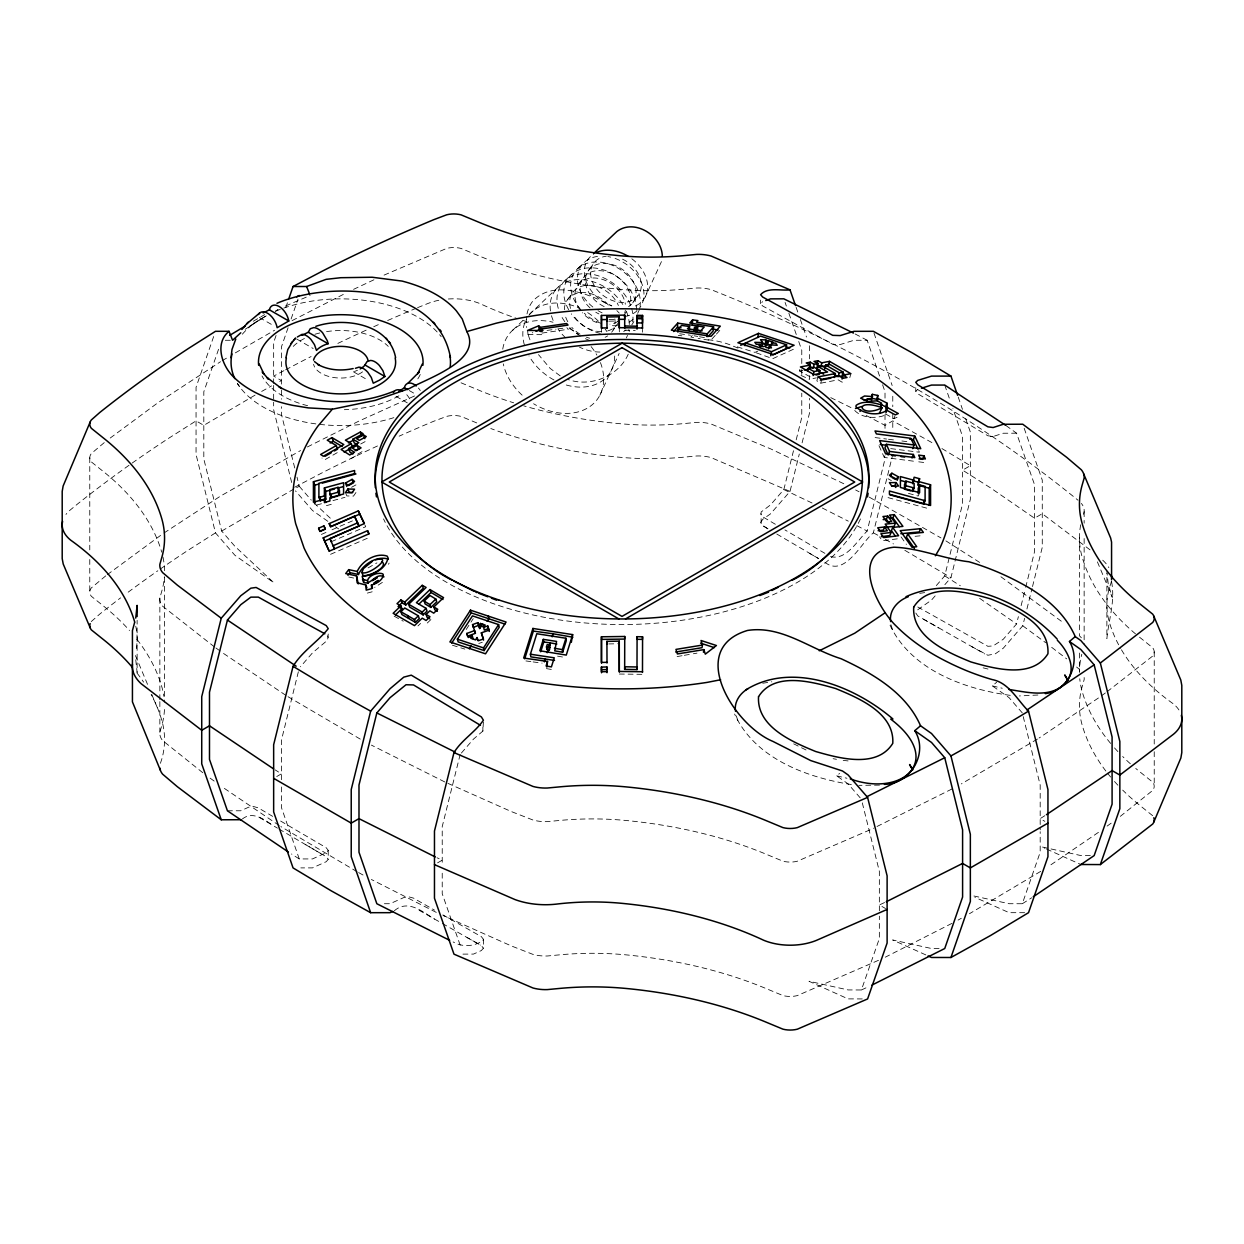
<?xml version="1.0" encoding="UTF-8"?>
<svg xmlns="http://www.w3.org/2000/svg" width="1244" height="1244" viewBox="0 0 1244 1244"><rect width="100%" height="100%" fill="white"/><g stroke="black" fill="none" stroke-linecap="round" stroke-linejoin="round"><path stroke-width="0.75" stroke-dasharray="5 3.75" d="M642.479 332.195L642.542 329.396M159.854 699.688L159.854 597.944L161.736 591.335A205.649 118.74 0 0 0 164.379 576.687M202.788 772.726L162.622 740.569A29.172 16.841 0 0 1 159.854 732.327L161.736 725.703A205.649 118.74 0 0 0 164.55 706.141M1083.586 514.27L1084.146 511.673A29.172 16.841 0 0 0 1081.378 503.431M810.124 376.808L799.519 370.961L800.436 366.949M298.358 671.791L281.408 740.258L281.408 783.176M830.494 556.597C846.402 560.764 857.489 540.16 867.161 531.064L885.013 458.958M824.896 562.288C844.567 578.025 861.47 542.182 873.35 532.867L892.306 456.346M936.328 585.566L944.74 575.863L962.592 503.742L962.592 436.551L952.888 408.561M944.865 584.664L950.945 577.667L970.351 499.264L970.351 432.072L964.893 416.336M460.171 754.424L442.226 826.576L442.226 863.896M767.843 528.793L761.126 524.346L761.126 511.984L770.502 504.908L783.829 489.576L793.874 449.193M796.191 439.847L801.774 417.424L801.774 393.166M760.613 522.667L762.619 519.417L770.502 513.865L790.018 491.411L799.301 454.044M802.1 442.833L809.533 412.946L809.533 398.313M917.777 606.979L987.891 646.305L993.132 645.931L1003.239 639.292L1016.566 623.944L1018.385 616.635M1021.122 605.657L1024.761 591.04M1025.694 587.292L1034.51 551.807L1034.51 484.616L1016.566 433.192L1005.665 425.324M971.346 646.413L987.891 655.261L995.356 653.8L1003.239 648.248L1022.755 625.779L1024.621 618.315M1026.938 608.969L1032.053 588.428M1032.52 586.546L1042.27 547.329L1042.27 480.137L1023.983 427.718M817.899 376.932L816.841 380.866L820.729 383.199L838.176 379.84L842.064 382.172L845.936 381.426M820.729 383.199L821.771 379.28M849.823 377.601L850.865 373.682M461.384 753.04L473.498 739.091L482.874 731.083L483.387 722.002M328.229 634.036L327.701 639.525L326.223 641.298L312.477 652.882L300.457 666.753M482.874 731.083L482.874 727.336M160.414 763.318L161.736 759.307A205.649 118.74 0 0 0 161.736 720.136A331.199 191.218 0 0 0 151.162 694.556M885.557 414.003L894.032 418.637L894.856 416.134M213.657 336.549L196.054 387.288L196.054 454.464L215.476 532.867L234.898 555.275L273.773 582.674L234.898 546.318L221.681 531.064L203.814 458.958L203.814 391.767L219.177 347.496M276.075 335.491L273.649 342.489L273.649 383.556M285.778 307.501L287.597 302.261M288.079 327.732L281.408 346.967L281.408 388.035M291.112 318.977L298.016 299.089M973.928 895.991L1009.102 903.719L1022.319 903.735L1040.186 852.233L1040.186 831.707M862.279 998.932L848.081 998.885L809.004 981.267L848.081 989.929L861.408 989.975L879.352 938.551L879.352 916.159M913.423 461.166L884.282 457.45L885.65 453.904M280.646 821.056L326.223 847.739L328.229 850.383L326.223 852.746L312.477 858.935L299.26 858.935L291.469 853.99M328.229 850.383L328.229 859.34L326.223 861.703L312.477 867.892L300.83 867.892M442.88 914.884L481.381 936.67L483.387 939.236L482.874 940.542C474.368 946.622 462.146 947.368 453.158 941.941M483.387 939.236L483.387 948.192L481.381 950.54L473.498 954.086L461.089 954.132M919.611 492.686L918.227 496.029L907.747 493.184M661.45 261.613L645.247 296.927M628.251 354.167C618.781 376.139 590.496 387.537 568.119 379.529M599.826 395.343L619.139 353.483M637.674 313.332L639.945 308.419M1016.566 433.192L1003.239 433.239L993.132 436.488L987.891 435.773L917.777 393.788L915.771 391.269L917.777 389.341M879.555 376.015L867.161 340.265L853.944 340.281L840.198 344.541L832.718 344.293L762.619 305.962L760.613 303.645L762.619 301.67M388.517 564.294L389.092 563.112M466.205 629.495L473.249 618.626M355.955 492.515L353.498 496.107L346.843 495.936L345.459 492.593M567.793 299.353L573.033 292.029M578.289 284.72L583.529 277.396A27.43 20.697 35.7 0 1 615.174 275.484A27.43 20.697 35.7 0 1 629.962 305.495M588.785 270.088L594.026 262.779M611.675 332.241L616.931 324.933M623.228 316.147L627.427 310.3M632.667 302.976L637.923 295.668M935.161 595.876L931.523 600.074L917.777 609.747L915.771 612.981L917.777 615.936L938.831 627.971M692.27 335.491L690.855 337.062L696.251 337.995M715.253 335.398L710.635 340.483L698.055 338.306M716.404 334.123L719.872 330.298M91.263 621.565L99.769 614.069A1498.32 865.046 0 0 1 120.59 597.866M417.968 625.934L420.565 623.446M430.906 619.559L427.019 623.291L424.437 621.736M512.792 330.127L522.542 320.874M529.509 314.265L558.323 286.975M564.823 280.817L571.323 274.66M577.838 268.486L584.338 262.328M382.375 582.379L374.693 587.401M860.195 797.824L848.081 783.875L836.714 775.852L839.607 773.41M1022.319 712.936L1009.102 697.682L992.354 685.879L996.693 682.21M104.247 442.631L91.263 453.609A17.774 10.263 0 0 0 91.325 461.897L102.599 470.932A331.199 191.218 0 0 1 161.736 552.165M110.234 438.028L157.817 402.807L220.499 361.724M105.74 575.863L91.263 587.977A17.774 10.263 0 0 0 91.325 596.265L102.599 605.315A331.199 191.218 0 0 1 129.531 630.521M107.248 574.697L162.435 534.049M1120.3 816.359L1152.737 790.391A17.774 10.263 0 0 0 1152.675 782.103L1141.401 773.068A331.199 191.218 0 0 1 1135.756 768.45M368.053 567.902L376.916 562.894M253.605 323.362L266.263 315.774L245.161 329.302M1098.436 697.977L1039.082 738.019M1101.329 695.894L1105.667 692.752M1107.113 691.711L1152.737 656.023A17.774 10.263 0 0 0 1152.675 647.735L1141.401 638.685A331.199 191.218 0 0 1 1137.14 635.233M1098.436 832.36L1048.879 866.182M1107.113 826.094L1111.467 822.953M163.975 533.007L220.499 496.092L300.582 450.546M249.609 326.161L266.263 315.852M215.476 532.867L188.59 549.941A1498.32 865.046 0 0 0 160.834 568.663M221.681 531.064L293.786 489.079M1037.449 739.06L961.317 783.907M1044.851 815.675L1040.186 818.645L1044.836 821.335M1040.715 871.36L969.434 913.734M1022.319 903.735L1031.68 897.795M253.278 321.232L264.661 314.639M222.147 360.729L228.74 356.795M235.334 352.876L274.566 330.266M276.743 776.536L281.408 773.846L275.173 769.896M437.577 862.854L442.226 860.164L437.017 857.754M337.233 452.661L324.731 459.798L321.978 458.041M357.666 454.138L362.424 451.432L358.428 448.882M351.088 458.554L355.831 455.848M255.067 395.125L203.814 425.355L196.054 420.876L168.002 438.697A1525.75 880.892 0 0 0 130.542 464.214M261.66 391.44L271.581 385.889M958.082 920.094L961.317 918.274M275.328 311.202L278.05 309.709L273.882 311.653M355.955 484.896L349.3 488.534M360.698 443.999L367.618 440.267M292.091 320.61L344.961 293.584M283.927 370.681L273.649 376.092L281.408 380.571L276.526 383.121M285.638 369.795L304.5 359.889A1525.75 880.892 0 0 1 311.109 356.546M307.361 446.969L358.707 421.187L414.718 395.887M294.704 487.213L322.631 472.549A1498.32 865.046 0 0 1 377.989 445.741M296.647 487.664L299.26 486.28L297.005 477.136M951.909 789.007L873.381 828.302M951.909 923.39L885.293 957.18M353.56 289.354L374.024 279.745M384.054 275.111L446.705 248.396A17.774 10.263 0 0 1 461.058 248.427L476.716 254.942A331.199 191.218 0 0 0 617.413 289.09A205.571 118.693 0 0 0 685.257 289.075L696.718 288.002A29.172 16.841 0 0 1 711.008 289.603C842.375 341.898 968.236 410.644 1078.019 500.243M869.976 829.872L797.295 861.237A17.774 10.263 0 0 1 782.942 861.19L767.284 854.69A331.199 191.218 0 0 0 626.587 820.542A205.649 118.74 0 0 0 558.743 820.542L547.282 821.631A29.172 16.841 0 0 1 532.992 820.029L511.268 811.539L446.503 782.725M884.562 902.553L879.352 904.948L885.557 908.54M878.482 960.321L797.295 995.604A17.774 10.263 0 0 1 782.942 995.573L767.284 989.058A331.199 191.218 0 0 0 626.587 954.91A205.649 118.74 0 0 0 558.743 954.925L547.282 955.998A29.172 16.841 0 0 1 532.992 954.397L511.268 945.906L443.097 915.537M861.408 989.975L868.421 986.725M737.288 346.858L755.03 352.394L757.767 351.15M793.33 349.3L772.757 358.676L755.03 352.394M242.331 819.003C252.579 810.761 264.008 819.267 272.654 825.316M394.348 910.748C408.032 898.93 422.649 911.821 434.545 919.114M285.56 305.977L310.16 295.481M883.909 415.62C874.656 418.855 861.563 417.844 854.706 410.458M894.032 418.637L897.048 417.284M321.387 534.438L326.69 532.121M331.993 529.804L352.425 520.878M331.262 541.746L365.705 526.71L365.021 525.186M330.577 554.311L370.323 536.973M527.58 330.453L528.031 334.605L532.805 332.615M417.595 307.657L427.485 303.66A45.344 26.186 0 0 1 439.179 300.193M478.769 643.475L482.299 642.262M316.629 505.048L322.118 503.556M332.972 500.601L344.977 497.336M331.262 504.333L325.772 505.826L324.389 502.483M367.353 593.093L372.827 591.615M799.519 370.961L802.753 370.339M812.97 378.534L816.359 377.881M677.109 656.568L682.536 655.635M684.34 655.308L691.555 654.064M693.374 653.753L696.982 653.131M919.736 593.372L925.147 592.502M762.759 683.236L771.793 681.79M1037.9 695.023L1019.38 695.94M547.018 330.406L556.052 329.178M557.856 328.929L563.283 328.198M897.282 538.854L882.307 540.736L879.57 536.864M915.086 536.319L922.022 535.651M879.508 785.119L858.858 785.353M608.969 319.506L616.418 319.366M608.767 321.17L617.584 321.014M608.767 643.926L617.584 643.77M619.341 674.03L642.479 674.341M227.434 810.808L240.761 810.761L248.644 807.201L253.481 806.501L258.332 807.885L272.654 816.359M384.396 903.719L390.056 903.719L403.802 897.546L408.654 896.8L413.506 898.121L434.545 910.157M225.32 340.265L232.581 340.281M1024.636 912.692L1009.102 912.676L974.892 897.282M939.08 948.519L931.523 948.519L892.648 939.966L926.391 955.159M528.031 334.605L543.41 334.667L541.995 333.097L568.306 329.271L566.891 327.701M1090.35 855.577L1080.818 855.545L1041.741 846.884L1044.913 848.315M624.659 330.204L635.233 330.391M990.519 436.38L993.132 436.488M1010.268 695.365C963.447 689.036 909.286 669.21 888.962 622.855M843.183 760.395L848.081 760.924M851.347 784.544C806.392 777.422 754.719 758.296 734.598 714.056M875.107 437.577L886.583 439.039M888.496 439.272L894.234 440.003M901.884 440.982L909.551 441.947M890.704 448.602L919.409 452.241L918.725 450.717M918.725 461.835L924.028 462.504M679.597 333.765L690.467 335.242M678.275 335.336L681.867 335.833M525.932 660.937L531.328 661.668M533.116 661.917L542.12 663.13M694.09 335.802L697.713 336.424M699.517 336.751L704.959 337.684M557.545 656.148L562.941 657.081M546.38 668.603L551.683 669.521M833.107 758.7L836.481 759.307M348.755 576.998L355.986 578.569M836.714 775.852L846.931 778.246M992.354 685.879L1002.229 688.243M983.133 667.841L988.28 669.116M888.045 497.616L929.19 508.812M452.443 645.232L464.852 649.104M522.713 320.361L526.274 321.481A54.581 39.077 43.5 0 0 526.678 327.467M461.058 382.81L476.716 389.31A331.199 191.218 0 0 0 513.663 402.807M738.034 348.087L729.046 344.448A56.649 32.702 0 0 0 705.752 339.55M476.716 422.913L461.058 416.398A17.774 10.263 0 0 0 446.705 416.367L433.689 421.265A1498.32 865.046 0 0 0 399.153 436.162M1046.499 849.03L1080.818 864.502M806.019 749.976L791.93 742.963M801.043 375.439L809.533 379.358L809.533 375.626M790.018 491.411L711.008 457.559A29.172 16.841 0 0 0 696.718 455.973L685.257 457.046A205.649 118.74 0 0 1 617.413 457.046A331.199 191.218 0 0 1 490.805 428.527M783.829 489.576L813.918 503.882M444.792 781.947L371.381 745.109M830.774 397.645L854.161 409.152M843.79 483.745L770.674 448.882L711.008 423.971A29.172 16.841 0 0 0 696.718 422.369L685.257 423.458A205.571 118.693 0 0 1 617.413 423.458A331.199 191.218 0 0 1 523.771 405.855M822.331 508.018L848.284 521.158M436.286 912.396L371.381 879.477M855.141 333.967L867.161 340.265M866.166 415.465L885.013 425.355L892.772 420.876L932.331 442.833M855.654 489.981L859.06 491.769M869.229 497.118L940.977 537.937M873.35 532.867L878.87 535.76M856.867 525.668L867.161 531.064M888.045 478.753L891.373 480.588M394.177 616.184L403.274 621.191M885.355 539.398L893.472 543.923M904.823 550.283L950.945 577.667M360.262 739.107L287.411 696.345M357.012 871.671L280.864 826.576M358.645 872.573L363.512 875.294M467.06 937.556L481.381 945.627L483.387 948.192M923.375 619.139L984.75 653.955M419.104 910.281L440.656 922.519M442.32 923.468L480.464 945.113M409.245 390.538L415.698 394.27M259.358 317.453L273.913 325.85M296.632 338.974L313.177 348.522M353.405 371.754L368.302 380.337M395.981 396.323L407.301 402.869M824.896 553.331L784.933 529.913M809.455 553.269L818.723 558.68M305.169 844.412L326.223 856.696L328.229 859.34M763.536 526.243L768.512 529.167M776.8 534.034L818.272 558.385M259.25 817.386L277.459 828.131M279.045 829.064L320.625 853.431M775.354 524.268L762.619 516.742L760.613 513.71M941.926 448.555L970.351 465.676L962.592 470.154L990.659 487.959L1034.51 518.204L1042.27 513.725L1091.641 551.061M945.922 540.891L980.91 563.221M944.74 575.863L960.337 585.768M285.778 695.303L223.142 653.193M279.231 825.534L223.142 787.561M560.189 375.875L550.143 368.395L538.481 354.618M1000.907 576.765L1063.667 622.949M979.65 598.348L1016.566 623.944M327.872 521.329L312.477 510.491L295.481 490.882M335.569 526.756L338.648 528.918M1022.755 625.779L1045.706 642.713M214.466 646.927L162.622 606.201A29.172 16.841 0 0 1 159.854 597.944M215.912 647.968L220.25 651.094M210.112 778.153L214.466 781.294M1051.693 647.331L1066.652 658.853M1076.604 667.048L1079.45 669.381M313.861 502.825L331.915 519.712M1152.675 815.706L1141.401 806.656A331.199 191.218 0 0 1 1122.694 790.111M1081.378 637.799L1079.45 635.793L1079.45 537.859M616.853 310.611L619.232 313.084M299.26 486.28L311.28 500.15M901.076 536.895L906.409 544.421M237.34 383.556L239.408 386.449M878.979 445.663L884.282 457.45M1097.41 561.868L1112.291 597.307L1108.248 584.198L1106.88 571.447M135.425 655.557L148.829 687.434M151.799 694.525L158.501 710.479M796.113 307.315L798.555 314.312M800.374 319.553L806.485 337.031M785.088 302.432L786.348 306.04M788.867 313.255L796.284 334.512M798.726 341.509L801.774 350.248L801.774 364.181M460.171 945.176L442.226 893.752L442.226 871.36M958.222 397.085L962.467 409.338M944.74 385.065L950.385 401.33M873.972 333.05L892.166 385.531M882.587 384.769L885.013 391.767L885.013 400.475M299.26 858.935L281.408 807.449L281.408 785.042M890.922 624.706L893.036 631.206M736.293 715.906L737.879 720.789M327.701 635.871L328.229 637.612M862.31 802.878L879.352 871.36L879.352 914.293M1023.221 716.591L1040.186 785.042L1040.186 829.841M294.735 467.993L281.408 414.159L281.408 406.695M291.671 482.485L273.649 409.68L273.649 402.216M628.842 329.629L629.293 331.495M135.751 659.802L137.12 672.553L137.12 620.289M619.294 329.069L619.341 331.868M601.427 327.996L601.521 332.195M1154.23 651.872L1154.23 744.021M1154.23 751.703L1154.23 786.255M1111.576 581.694C1115.37 601.412 1108.653 619.543 1106.88 638.638L1106.88 573.313M1084.146 511.673L1084.146 523.195M1084.146 538.543L1084.146 644.128M1079.45 653.038L1079.45 672.226A205.649 118.74 0 0 1 1081.813 654.282M915.771 387.677L915.771 391.269M892.772 396.245L892.772 406.695M892.772 413.708L892.772 430.206M885.013 414.61L885.013 429.087M809.533 345.77L809.533 358.832M801.774 369.499L801.774 376.668M760.613 300.068L760.613 303.645M281.408 389.901L281.408 399.231M273.649 385.422L273.649 400.35M164.55 577.527L164.55 702.3M159.854 701.616L159.854 732.327M89.77 457.745L89.77 549.895M89.77 559.489L89.77 592.128M129.018 465.287A1525.75 880.892 0 0 0 77.548 503.991L70.613 509.698A45.344 26.186 0 0 0 65.979 514.425M337.855 343.406A1525.75 880.892 0 0 1 366.84 329.847M373.744 326.721A1525.75 880.892 0 0 1 378.953 324.373M387.646 320.517A1525.75 880.892 0 0 1 415.823 308.403M135.751 626.214A178.094 102.817 0 0 1 135.736 651.685M448.353 298.995A45.344 26.186 0 0 1 480.448 303.8A303.847 175.435 0 0 0 517.473 318.666M1111.39 581.197A56.649 32.702 0 0 1 1110.705 583.918A178.094 102.817 0 0 0 1109.306 622A303.847 175.435 0 0 0 1120.626 648.373M1102.728 560.189A56.649 32.702 0 0 1 1108.839 567.622M1121.466 649.803A303.847 175.435 0 0 0 1173.139 703.715A45.344 26.186 0 0 1 1180.229 712.268M526.274 321.481A54.612 39.108 43.5 0 1 526.678 315.774M527.005 313.939A54.612 39.108 43.5 0 1 532.759 301.141C553.689 279.123 589.174 294.128 611.799 305.915A34.288 25.86 35.7 0 1 585.986 281.051A34.288 25.86 35.7 0 1 593.575 254.071M529.96 339.799A54.581 39.077 43.5 0 1 527.923 333.594M860.459 518.919A246.856 142.531 0 0 1 622 624.55A246.856 142.531 0 0 1 383.541 518.919M600.432 362.564A54.86 41.379 35.7 0 1 588.241 407.612A54.86 41.379 35.7 0 1 533.598 403.756M522.138 395.157A54.86 41.379 35.7 0 1 503.291 363.854M502.747 349.144A54.86 41.379 35.7 0 1 552.989 322.212M569.285 328.478A54.86 41.379 35.7 0 1 578.336 334.278M591.102 346.578A54.86 41.379 35.7 0 1 596.887 355.1M622.529 259.156A27.43 20.697 35.7 0 1 637.348 296.367A27.43 20.697 35.7 0 1 596.56 288.966A27.43 20.697 35.7 0 1 606.279 256.202M614.676 356.048A49.713 37.507 35.7 0 1 562.739 383.867M553.969 379.964A49.713 37.507 35.7 0 1 528.964 355.846M524.377 344.961A49.713 37.507 35.7 0 1 526.305 319.381M528.964 315.245A49.713 37.507 35.7 0 1 579.175 308.014M587.697 312.617A49.713 37.507 35.7 0 1 599.017 321.776M605.175 329.054A49.713 37.507 35.7 0 1 606.932 331.635M604.164 306.599A27.43 20.697 35.7 0 1 587.759 271.581A27.43 20.697 35.7 0 1 625.265 271.658A27.43 20.697 35.7 0 1 628.64 306.662M598.924 313.908A27.43 20.697 35.7 0 1 595.783 312.228M590.045 307.937A27.43 20.697 35.7 0 1 583.529 277.396M618.144 321.294A27.43 20.697 35.7 0 1 609.933 324.171M596.918 322.585A27.43 20.697 35.7 0 1 582.316 312.71M580.124 309.989A27.43 20.697 35.7 0 1 590.527 278.158A27.43 20.697 35.7 0 1 625.359 304.251M625.359 310.098A27.43 20.697 35.7 0 1 624.706 312.819M618.392 322.647A27.43 20.697 35.7 0 1 607.647 330.904M601.536 331.682A27.43 20.697 35.7 0 1 573.033 314.437M570.498 308.419A27.43 20.697 35.7 0 1 586.841 285.327A27.43 20.697 35.7 0 1 618.392 305.511M631.812 258.768A34.288 25.86 35.7 0 1 635.264 306.04M607.647 335.911A27.43 20.697 35.7 0 1 605.159 337.248M589.734 338.197A27.43 20.697 35.7 0 1 586.422 337.217M580.031 334.169A27.43 20.697 35.7 0 1 571.82 327.343M567.793 321.745A27.43 20.697 35.7 0 1 565.258 315.743M564.387 309.74A27.43 20.697 35.7 0 1 581.586 292.635A27.43 20.697 35.7 0 1 609.84 306.973M614.863 318.884A27.43 20.697 35.7 0 1 613.152 329.971M633.118 319.21A37.709 28.456 35.7 0 1 626.696 323.347M617.397 325.633A37.709 28.456 35.7 0 1 610.026 325.462M600.93 323.3A37.709 28.456 35.7 0 1 584.26 313.208M580.839 309.74A37.709 28.456 35.7 0 1 594.274 262.017A37.709 28.456 35.7 0 1 640.022 306.133M637.115 310.736A35.998 27.15 35.7 0 1 623.462 316.738M602.112 312.866A35.998 27.15 35.7 0 1 597.991 310.642M592.859 307.05A35.998 27.15 35.7 0 1 577.589 276.044A35.998 27.15 35.7 0 1 597.991 256.326M607.834 256.559A35.998 27.15 35.7 0 1 610.726 257.135M615.065 258.425A35.998 27.15 35.7 0 1 639.525 308.123M599.981 352.052A42.856 32.328 35.7 0 1 579.486 347.154M565.631 337.793A42.856 32.328 35.7 0 1 558.323 329.582M553.145 320.439A42.856 32.328 35.7 0 1 551.481 315.712M550.47 310.969A42.856 32.328 35.7 0 1 576.998 279.62A42.856 32.328 35.7 0 1 624.021 306.506M626.307 311.155A42.856 32.328 35.7 0 1 629.324 325.259M627.489 335.351A42.856 32.328 35.7 0 1 626.307 337.933M590.014 340.607A41.145 31.038 35.7 0 1 585.146 338.57M580.435 336.035A41.145 31.038 35.7 0 1 569.301 327.11M564.823 321.714A41.145 31.038 35.7 0 1 560.531 314.437M558.261 308.388A41.145 31.038 35.7 0 1 592.502 274.364A41.145 31.038 35.7 0 1 632.667 321.885M625.981 330.095A39.435 29.747 35.7 0 1 623.648 331.433M600.23 333.361A39.435 29.747 35.7 0 1 571.323 313.846M568.679 309.725A39.435 29.747 35.7 0 1 592.346 267.849A39.435 29.747 35.7 0 1 636.524 312.648M633.88 321.527A39.435 29.747 35.7 0 1 631.781 324.808M293.257 346.376A54.86 31.675 0 0 1 304.593 338.399M314.903 334.278A54.86 31.675 0 0 1 319.77 332.957M326.566 331.619A54.86 31.675 0 0 1 388.268 346.376M362.533 371.847A27.43 15.83 0 0 1 333.672 377.507A27.43 15.83 0 0 1 313.566 364.274M393.835 417.657A109.721 63.351 0 0 1 317.609 424.126M315.852 423.893A109.721 63.351 0 0 1 237.34 383.354M242.362 334.201A109.721 63.351 0 0 1 253.714 323.642M275.608 311.249A109.721 63.351 0 0 1 441.2 336.704M420.254 374.506A82.291 47.505 0 0 1 416.787 380.384M398.951 395.81A82.291 47.505 0 0 1 344.355 409.68M307.626 405.699A82.291 47.505 0 0 1 262.017 375.999M357.463 370.292A27.43 15.83 0 0 1 354.478 371.443M406.772 394.737A14.057 8.117 60 0 1 410.24 399.946M418.404 388.019A14.057 8.117 60 0 1 420.301 390.492M162.98 557.063A205.649 118.74 0 0 1 164.55 571.774M1080.709 524.781A205.649 118.74 0 0 0 1082.264 557.452A331.199 191.218 0 0 0 1135.756 634.082M1130.345 763.754A331.199 191.218 0 0 1 1122.694 756.523M1117.889 751.594A331.199 191.218 0 0 1 1114.468 747.862M1110.643 743.43A331.199 191.218 0 0 1 1082.264 691.835A205.649 118.74 0 0 1 1079.761 678.773M136.98 639.416A331.199 191.218 0 0 1 161.736 686.548A205.649 118.74 0 0 1 163.85 696.329M1117.889 785.197A331.199 191.218 0 0 1 1114.468 781.45M1110.643 777.034A331.199 191.218 0 0 1 1107.02 772.555M1105.854 771.047A331.199 191.218 0 0 1 1082.264 725.423A205.649 118.74 0 0 1 1082.264 686.268L1084.146 679.644A29.172 16.841 0 0 0 1084.13 677.529M136.98 673.02A331.199 191.218 0 0 1 143.604 682.132M128.194 592.16A1498.32 865.046 0 0 1 157.817 570.778"/><path stroke-width="1.5" d="M606.917 327.887L601.427 327.996L601.427 315.432L624.737 315.121L624.659 319.319L618.284 319.335M642.479 328.509L642.573 318.775L637.083 318.682L636.99 322.88L642.479 322.973L642.573 315.432L637.083 315.338L637.021 318.137M637.021 329.022L637.083 326.223L624.737 325.99M606.917 662.321L601.427 662.43L601.427 636.788L624.737 636.477L624.659 639.074L601.521 639.385L601.521 663.192M624.659 669.365L624.737 666.768L637.083 666.986L636.99 669.583L624.659 669.365L624.737 636.477M637.083 636.695L636.99 639.292L642.479 639.385L642.573 636.788L637.083 636.695L636.99 669.583M673.626 331.542L677.467 327.312L677.731 323.129L704.228 326.985L700.683 330.904L694.059 329.753M677.887 332.117L678.058 329.333L681.619 325.415L689.565 326.503L689.285 330.686M692.317 324.062L692.597 319.879L697.9 320.594L696.469 322.165L720.323 326.146L711.086 336.331L671.34 330.173L677.731 323.129M693.965 330.795L694.867 327.219L697.511 327.638L697.06 331.79M697.604 325.835L697.246 330.002L695.831 331.573M696.5 331.184L697.511 327.638M706.919 336.611L707.214 333.843L713.605 326.799L689.751 323.005L692.597 319.879M713.605 326.799L713.154 330.951L708.038 336.595M231.042 357.728L231.99 349.471L235.785 339.052M285.902 357.728L287.784 349.533L292.589 341.587M859.977 411.437L860.848 410.085M744.985 345.723L745.389 342.971L771.529 351.679L786.612 344.806L785.835 348.88L772.431 354.991M757.86 337.482L758.467 333.361L794.107 345.241L773.535 354.618L737.91 342.738L758.467 333.361M759.913 347.138L760.317 344.386L756.243 344.261L754.828 342.318L762.65 342.567L762.028 346.687M771.171 345.661L771.684 342.955L773.177 342.271L768.434 340.685L767.812 344.806L766.32 345.49L765.231 343.997L765.853 339.892L760.551 339.721L762.65 342.567M766.32 345.49L766.942 341.369L765.853 339.892M702.456 645.061L675.958 649.399L677.374 653.955L703.871 649.617L705.301 654.157L716.42 645.527L701.041 640.504L702.456 645.061L702.005 647.689L675.694 652.011M703.435 652.245L703.871 649.617M135.736 618.097L137.12 605.361L137.12 616.558M768.59 348.88L769.367 344.806L777.173 345.257L775.758 343.188L771.684 342.955M770.751 355.753L771.529 351.679M807.589 371.023L808.196 368.348L814.011 367.229L819.827 370.448L818.91 374.444L816.002 375.004M816.981 367.602L817.899 363.59L814.136 364.321L810.264 362.175L809.346 366.187L813.218 368.317M810.264 362.175L806.252 362.953L810.139 365.083L809.222 369.095L804.37 370.028M813.529 366.98L814.136 364.321M813.094 375.564L814.011 371.567L819.827 370.448M842.064 379.093L843.105 375.175L850.865 373.682L829.53 361.351L821.771 362.844L817.899 360.713L816.981 364.71L819.563 366.14M816.981 370.494L817.899 366.482L821.771 365.736L835.346 373.573L834.304 377.507M820.853 366.856L821.771 362.844M824.741 369.002L825.658 364.99L829.53 364.243L843.105 372.08L842.064 376.015L839.482 376.512M828.613 365.363L829.53 361.351M240.761 819.718L221.245 819.78L201.73 763.863L201.73 696.671L221.245 618.221L240.761 595.752L250.868 588.179L256.108 587.463L326.223 625.592L328.229 628.655C317.935 641.655 302.028 651.467 293.055 666.333L273.649 744.736L273.649 811.928L293.055 867.908L331.075 890.751L370.65 912.692L390.056 912.676L392.762 911.463M928.102 955.936L931.523 957.476L950.945 957.491L970.351 901.511L970.351 834.32L950.945 755.917L931.523 733.509L920.544 725.781C906.114 692.644 872.433 673.284 841.053 658.714C809.968 649.073 781.745 625.141 747.488 630.459C685.646 648.933 734.629 725.672 772.804 741.346L810.761 760.597L842.483 770.969L848.081 774.919L867.597 797.388L887.112 875.838L887.112 943.03L867.597 998.948L797.295 1029.208A17.774 10.263 0 0 1 782.942 1029.161L767.284 1022.661A331.199 191.218 0 0 0 626.587 988.514A205.649 118.74 0 0 0 558.743 988.514L547.282 989.602A29.172 16.841 0 0 1 532.992 988L453.982 954.164L434.467 898.23L434.467 831.054L453.982 752.589C461.54 740.071 475.597 731.799 483.387 720.214L481.381 716.933L411.282 675.165L403.802 677.125L390.056 688.725L370.65 711.133L351.228 789.536L351.228 856.712L370.65 912.692M480.464 725.314L413.506 684.931L406.026 684.744L390.056 697.682L376.839 712.936L358.987 785.042L358.987 852.233L376.839 903.735L449.659 940.324M324.824 633.787L258.332 597.12L250.868 597.136L240.761 604.708L227.434 620.056L209.49 692.193L209.49 759.384L227.434 810.808L288.344 852M843.105 372.08L839.234 372.827L838.176 376.761L834.149 374.32M358.241 583.903L356.562 575.91L345.708 573.562L348.724 569.628L349.968 572.675L358.443 574.51L357.199 571.462C361.88 560.982 375.921 552.336 387.148 556.099L388.05 557.81C385.951 569.037 372.811 575.552 362.206 576.283L363.621 582.285C370.805 586.079 375.704 571.991 383.992 576.874M358.443 574.51C363.124 564.03 377.165 555.384 388.392 559.147M382.001 561.728C388.999 566.735 368.737 576.967 363.108 575.521L361.864 572.473L363.466 568.57L372.345 561.308M871.562 396.914L872.324 394.348L877.798 395.452L877.471 401.206M871.484 400.428L872.324 394.348M877.798 395.452L876.647 399.293L871.173 398.189M886.848 403.009L887.439 407.597L886.194 411.36L885.697 406.85L886.848 403.009L878.233 398.64M571.323 642.339L572.66 634.611L532.914 628.453L523.677 658.045L547.531 661.45L546.847 667.095M524.704 658.838L533.365 631.097L532.914 628.453M554.513 660.424L530.846 656.863L530.395 654.22L536.786 633.74L565.942 638.25L566.207 640.847L562.661 652.229L554.715 650.861L556.566 641.422L543.317 639.369L539.772 650.752L566.269 655.09L572.66 634.611M540.72 651.763L543.768 642.013L543.317 639.369M546.489 646.927L547.204 644.641L549.848 645.045L549.413 649.943L546.94 649.555L546.489 646.927L549.133 647.331L549.413 649.943M546.94 649.555L547.64 647.284M544.39 661.87L545.338 658.822M547.22 652.758L548.169 649.726M549.35 645.931L550.299 642.899L556.846 644.034M552.196 636.819L553.145 633.787L572.924 637.223M549.133 647.331L549.848 645.045M547.531 661.45L546.1 665.991L551.403 666.908L554.249 657.812L530.395 654.22M562.661 652.229L562.381 649.617L565.942 638.25M134.663 622.311L132.424 630.584L132.439 701.896L160.336 770.145M880.97 407.566L881.545 403.103L877.02 400.817L868.094 401.439L860.661 398.189L864.533 395.996L872.635 396.587M882.136 407.705C859.449 419.29 851.953 396.96 882.136 407.705L879.29 413.366M885.977 412.744L886.801 410.256L895.276 414.874L898.292 413.521L887.439 407.597M422.354 363.932L417.751 373.713L419.29 371.894L408.203 382.981M288.81 298.762L293.055 286.509L322.631 270.99A1498.32 865.046 0 0 1 433.689 219.706L446.705 214.792A17.774 10.263 0 0 1 461.058 214.839L476.716 221.339A331.199 191.218 0 0 0 617.413 255.487A205.649 118.74 0 0 0 685.257 255.487L696.718 254.398A29.172 16.841 0 0 1 711.008 256L790.018 289.836L795.507 305.573M1080.818 864.502L1100.334 864.58L1119.849 808.647L1119.849 741.471L1100.334 663.005L1080.818 640.551L1075.236 636.601C1064.926 612.888 1044.151 595.689 1021.822 583.731C1005.012 574.588 987.301 567.108 968.92 561.775C943.418 558.758 919.611 548.106 893.923 547.204C848.937 552.227 876.693 607.756 896.722 626.572C916.253 646.056 940.588 659.818 965.857 670.392C974.487 673.921 983.273 677.016 992.23 679.582C1008.977 682.707 1017.374 700.108 1028.524 711.133L1047.946 789.536L1047.946 856.712L1028.524 912.692L990.504 935.535L950.945 957.491M917.963 449.146L913.423 439.661L914.744 436.006L874.999 430.953L876.414 433.923L910.857 438.292L914.06 444.963L912.738 448.618M301.981 335.336L308.279 332.257L310.222 328.758L313.752 327.592A14.524 8.381 60 0 1 322.538 332.677L327.359 340.84L328.121 343.717L327.048 344.013A27.43 15.83 0 0 0 317.018 349.813L316.489 350.435L314.468 344.65L310.907 339.394A14.524 8.381 60 0 0 302.105 334.309L297.378 336.968M886.334 444.31L884.966 447.871L888.169 454.977L889.522 451.416L886.334 444.31L920.778 448.695L914.744 436.006M912.007 458.01L913.376 454.449L889.522 451.416M923.965 455.802L925.396 458.958L920.094 458.274L918.678 455.117L923.965 455.802L922.613 459.347L919.067 458.896M360.169 368.924A27.43 15.83 0 0 0 364.523 365.643L367.058 361.584L370.634 360.433A14.524 8.381 60 0 1 379.42 365.518L382.95 370.743L384.894 376.497L379.56 380.12L373.262 383.214L371.303 377.461L367.789 372.236A14.524 8.381 60 0 0 358.987 367.151L355.426 368.302M885.635 527.192L894.063 526.367L895.431 523.133L889.522 515.109L894.28 514.643L902.926 526.399L892.694 527.394L891.45 530.628L895.338 536.102M907.685 533.925L916.75 546.707L911.992 547.298L900.189 530.659L920.638 528.684L923.375 532.416L907.685 533.925L906.441 537.159L914.433 548.433M890.502 476.685L891.886 473.233L898.541 476.903L897.157 480.355M895.836 487.493L894.7 486L896.084 482.563L889.429 482.641L891.886 486.233L898.541 486.062L896.084 482.563M912.738 488.363L912.738 491.427L914.122 487.975L914.122 483.372L905.896 481.133L904.512 484.585L904.512 489.187L911.09 490.976M904.512 489.187L905.896 485.735L905.896 481.133M918.227 485.253L919.611 478.722L914.122 477.229L912.738 483.761L912.738 480.682L918.227 482.174L918.227 485.253L929.19 488.239L929.19 505.328M918.227 482.174L919.611 478.722M889.833 494.832L923.701 504.053L925.101 500.71L925.101 486.357L919.611 484.865L918.227 488.317L918.227 493.635M929.19 488.239L930.574 484.787L919.611 481.801M884.624 526.943L887.361 530.799L880.457 531.67L877.704 527.814L884.624 526.943L883.302 530.084L878.124 530.737M895.431 523.133L885.199 524.113L891.108 532.448L889.787 535.589L881.281 536.646M90.143 422.043L63.133 486.015L62.2 491.411L62.2 558.603L63.211 563.998L90.174 627.831M889.32 523.382L886.334 519.308L887.687 516.073L882.945 516.524L886.925 521.951L891.684 521.5L887.687 516.073M899.396 526.71L892.912 517.893L894.28 514.643M920.638 528.684L919.269 531.934L900.796 533.707M1153.857 821.957L1180.867 757.985L1181.8 752.589L1181.8 685.397L1180.789 680.001L1153.826 616.169M368.146 583.436C364.772 576.765 377.663 571.509 382.825 573.919L383.339 574.915C382.499 580.435 376.481 583.716 371.505 585.007L371.676 588.661L366.202 590.154L365.767 584.96L357.152 582.767L356.562 575.91M886.801 410.256C878.373 416.569 863.103 413.957 855.95 406.71L856.152 405.311C863.476 400.164 873.801 402.543 881.794 405.077M935.379 555.773L939.935 548.013A329.147 190.037 0 0 0 839.031 355.94A329.147 190.037 0 0 0 496.045 323.253L466.827 331.573L462.239 318.962L456.439 310.953A124.493 67.316 -2.7 0 0 402.107 281.082L372.127 277.241L340.763 277.707L326.161 279.34L306.599 286.524L293.055 286.509M470.465 610.166L449.893 641.935L485.533 653.815L506.09 622.047L470.465 610.166L471.243 612.903L451.696 643.086M457.388 639.183L472.471 615.889L498.611 624.597L499.217 627.287L484.134 650.581L458.165 641.92L457.388 639.183L483.512 647.906L484.134 650.581M473.078 638.732L472.316 635.995L470.823 638.296L475.566 639.882L477.058 637.581L478.147 640.8L483.449 638.981L481.35 632.823L489.172 630.148L487.757 625.965L483.683 627.349L484.305 630.039L488.363 628.64L487.757 625.965M480.417 623.477L481.195 626.198L479.702 628.5L478.924 625.763L480.417 623.477L485.176 625.048L483.683 627.349M469.315 648.808L471.149 645.978M487.15 621.269L488.97 618.439L488.286 615.749M483.512 647.906L498.611 624.597M347.916 489.001L345.459 492.593L352.114 492.764L354.571 489.172L347.916 489.001L349.3 492.344L352.627 492.437M347.962 575.303L349.968 572.675M246.639 323.922L259.654 313.006M294.159 339.752L295.606 338.057L291.034 343.406M241.896 329.473L248.085 322.227M466.827 331.573C482.952 360.62 426.505 378.627 409.603 388.423L375.33 400.35L332.303 409.229L317.904 426.101A329.147 190.037 0 0 0 295.668 523.631L304.065 548.013A329.147 190.037 0 0 0 389.248 633.196L421.623 649.586A329.147 190.037 0 0 0 707.198 682.381L720.634 679.753M689.565 326.503L687.434 328.851L702.145 330.857M240.792 332.786L232.581 340.281L229.02 331.308C213.968 343.577 222.225 366.856 234.51 377.849A124.493 67.782 -3 0 0 292.853 405.388L308.217 407.892L332.303 409.229M374.32 582.69C370.696 586.733 384.132 576.703 375.175 582.052M404.767 602.112L422.229 585.318L423.271 588.179L405.824 604.973L404.767 602.112L400.895 599.966L397.007 603.698L400.895 605.844L401.936 608.72L395.468 614.94M398.064 606.574L401.936 602.842L400.895 599.966M400.895 605.844L393.135 613.308L414.47 625.623L422.229 618.159L426.101 620.492L429.989 616.76L426.101 614.427L429.864 610.82L433.736 613.152L437.748 609.296L433.861 606.963L443.564 597.633L429.989 589.594L416.413 602.656L426.101 608.363L427.019 611.146L423.147 614.894L409.696 607.119L408.654 604.257L426.101 587.463L422.229 585.318M400.895 611.721L404.767 607.989L418.342 615.827L419.259 618.626L415.387 622.358L401.936 614.583L400.895 611.721L414.47 619.559L415.387 622.358M418.808 604.226L431.03 592.471L429.989 589.594M424.173 601.116L429.989 595.518L435.804 599.033L436.722 601.816L430.906 607.414L425.09 603.915L424.173 601.116L429.989 604.631L430.906 607.414M414.47 619.559L418.342 615.827M423.147 614.894L422.229 612.095L426.101 608.363M429.989 604.631L435.804 599.033M593.59 253.574L616.868 231.524C634.253 218.244 661.761 235.443 662.306 256.015M885.215 612.701L854.752 633.196L819.252 650.783M891.886 473.233L889.429 475.301L896.084 478.971L898.541 476.903M884.36 784.358C910.499 784.078 928.895 753.195 914.775 730.663L920.544 725.781M1045.302 693.639C1069.14 690.778 1081.487 661.373 1069.467 641.484L1075.236 636.601M1069.467 641.484L1080.818 649.508L1094.16 664.84L1027 709.951M1100.334 663.005L1152.737 622.435A17.774 10.263 0 0 0 1152.675 614.132L1141.401 605.097A331.199 191.218 0 0 1 1082.264 523.864A205.649 118.74 0 0 1 1082.264 484.693L1084.146 478.085A29.172 16.841 0 0 0 1081.378 469.828L1066.652 457.294L1022.755 424.22L1003.239 424.282L993.132 427.532L987.891 426.816L917.777 384.831L915.771 382.312L917.777 380.384L931.523 376.108L950.945 376.092L957.616 395.343M1100.334 864.58L1152.737 823.994A17.774 10.263 0 0 0 1153.826 817.728M745.576 690.031C792.21 660.828 854.768 686.284 892.974 719.032M748.064 688.663C740.164 693.095 733.991 701.849 735.484 711.195M855.483 408.514L861.734 406.477M398.951 391.331L404.393 387.739A14.057 8.117 60 0 1 416.305 385.951M792.241 580.186C846.48 553.347 887.501 483.294 844.381 428.853C791.884 363.45 702.067 344.666 622.187 343.142C542.306 344.666 452.489 363.45 399.993 428.853C356.873 483.294 397.893 553.347 452.132 580.186M1028.524 711.133L990.504 733.976L950.945 755.917M1046.422 814.68L1112.089 770.58L1119.849 775.059L1173.387 734.302A45.344 26.186 0 0 0 1181.333 715.378M1047.946 823.124L970.351 867.908L962.592 863.429L886.303 901.744M1033.235 896.8L1094.16 855.592L1112.089 804.168L1112.089 736.992L1094.16 664.84M229.627 335.382L245.27 326.021M625.514 618.937L862.683 482.003L622.187 343.142L381.675 482.003L618.859 618.937M336.315 445.539L320.625 454.48L323.362 456.237L343.81 444.59L332.008 437.624L327.25 440.189L336.315 445.539L337.559 449.162L334.449 450.934M325.104 456.268L331.324 452.707M351.306 443.642L341.074 449.457L349.719 454.993L354.478 452.287L348.569 448.509L358.801 442.677L352.892 439.194L363.108 433.674L360.371 432.057L345.397 440.158L351.306 443.642L352.55 447.249M344.122 452.054L350.87 448.213M357.075 445.321L352.316 448.042L356.313 450.592L361.055 447.887L357.075 445.321L358.428 448.882L355.271 450.686M345.459 483.045L352.114 479.36L354.571 481.444L347.916 485.191L345.459 483.045L346.843 486.482M348.507 485.564L353.498 482.812L352.114 479.36M330.158 442.988L333.314 441.278L342.131 446.472M348.382 442.911L353.374 440.205M363.543 434.98L356.639 438.728L359.376 440.345L366.296 436.597L363.543 434.98L364.865 438.65M905.959 596.7C957.351 573.468 1020.842 599.67 1057.136 639.058M296.647 296.849L299.26 295.481M914.775 730.663L931.523 742.466L944.74 757.72L866.664 796.798M263.184 312.944L269.388 309.803A14.057 8.117 60 0 1 279.076 306.444A14.057 8.117 60 0 1 288.779 320.999L277.148 327.716A14.057 8.117 60 0 0 268.564 313.877A14.057 8.117 60 0 0 258.472 314.514M771.855 590.511L778.355 587.215M908.291 596.747C898.106 600.339 888.869 610.182 890.642 621.611M867.597 797.388L797.295 827.633A17.774 10.263 0 0 1 782.942 827.602L767.284 821.087A331.199 191.218 0 0 0 626.587 786.939A205.649 118.74 0 0 0 558.743 786.954L547.282 788.027A29.172 16.841 0 0 1 532.992 786.441L453.982 752.589M887.112 909.442L816.515 940.34A45.344 26.186 0 0 1 763.552 940.2A303.847 175.435 0 0 0 622 903.346A178.094 102.817 0 0 0 556.037 904.155A56.649 32.702 0 0 1 514.954 899.552L434.467 864.642M871.92 985.108L944.74 948.519L962.592 897.033L962.592 829.841L944.74 757.72M740.709 345.288L760.488 336.098L786.612 344.806M760.317 344.386L758.824 345.07L763.583 346.656L765.076 345.972L766.164 347.558L771.451 347.869L769.367 344.806M766.942 341.369L768.434 340.685M318.604 528.233L323.906 525.917L325.322 528.871L320.035 531.188L318.604 528.233L319.972 531.468L325.275 529.151L323.906 525.917M364.259 523.6L359.718 514.13L330.577 526.85L329.209 523.6L358.35 510.88L364.383 523.568L329.94 538.605L331.262 541.746M329.069 550.952L324.591 541.093L359.034 526.057L354.478 516.151L330.624 526.57L329.209 523.6M325.275 542.524L323.222 537.859L357.666 522.822M323.222 537.859L329.256 551.17L369.002 533.832L367.586 530.675L333.143 545.696L334.449 548.837L329.94 538.605M538.699 325.804L527.58 330.453L542.959 330.5L541.544 328.945L568.042 325.088L566.626 323.518L540.129 327.374L538.699 325.804L539.15 329.955L540.565 331.526L540.129 327.374M535.977 331.293L539.15 329.955M276.977 303.287C330.966 280.04 437.904 285.591 450.483 357.728M393.866 391.238C357.495 406.135 314.017 405.482 279.091 386.9L280.662 387.817L267.165 377.647L268.611 379.342L262.235 371.894L263.79 373.713L259.187 363.932M759.804 595.549L768.59 592.16M477.836 622.669L478.613 625.39L473.311 627.334L472.549 624.612L477.836 622.669L478.924 625.763M466.827 633.445L474.633 630.568L475.41 633.305L467.588 636.182L466.827 633.445L468.242 637.488L472.316 635.995M765.775 300.55L770.502 298.871L783.829 298.824L853.431 333.065M921.462 388.206L931.523 385.065L944.74 385.065L1005.665 425.324M375.657 559.847C394.923 554.684 368.659 576.345 361.864 572.473M315.805 326.332C343.873 317.002 389.356 323.347 395.623 357.728M313.426 481.708L354.571 470.512L354.571 473.591L318.899 483.294L318.899 497.444L320.299 500.788L325.772 499.295L325.772 491.38L324.389 487.928L343.593 482.703L343.593 493.992L329.878 497.724L329.878 500.99L324.389 502.483L324.389 499.217L313.426 502.203L313.426 481.708L314.81 485.16L314.81 503.758M314.81 485.16L318.542 484.149M322.289 483.123L355.955 473.964M338.104 487.321L338.104 492.22L339.488 495.563L339.488 490.665L338.104 487.321L329.878 489.561L329.878 494.459L331.262 497.802L337.855 496.014M325.772 491.38L334.512 489.016M337.995 488.068L343.235 486.637M318.899 497.444L324.389 495.952L324.389 487.928M329.878 494.459L338.104 492.22M353.156 368.551C341.431 371.163 328.556 370.308 317.889 364.492L319.459 365.409L314.468 361.584M817.899 360.713L814.011 361.46L817.899 363.59M810.139 365.083L800.436 366.949L814.011 374.599L827.587 371.987L817.899 366.482M822.408 366.56L827.058 365.658M835.346 373.573L817.899 376.932L821.771 379.28L839.234 375.921L843.105 378.254L846.993 377.507L843.105 375.175M820.34 380.197L830.821 378.176M371.365 585.022L372.516 587.977M891.108 532.448L880.892 533.723L883.629 537.595L898.603 535.713L892.694 527.394M889.74 518.204L892.912 517.893M883.162 519.619L886.334 519.308M863.383 399.837L867.332 399.744M607.01 328.463L606.917 317.002L619.263 316.785L619.341 328.245M601.521 328.603L601.521 319.63L607.103 319.537M607.01 663.021L606.917 641.36L619.263 641.142L619.341 672.133M606.917 671.651L601.427 671.744L601.427 667.079L606.917 666.986L607.01 669.583L601.521 669.676L601.521 672.786M790.018 289.836C780.937 291.018 767.47 286.82 760.613 294.688L762.619 297.005L832.718 335.336L840.198 335.585L853.944 331.324L873.35 331.308L912.925 353.249L950.945 376.092M229.02 331.308L215.476 331.308L188.59 348.382A1498.32 865.046 0 0 0 99.769 412.495L91.263 420.006A17.774 10.263 0 0 0 91.325 428.294L102.599 437.344A331.199 191.218 0 0 1 161.736 518.577A205.649 118.74 0 0 1 161.736 557.732L159.854 564.356A29.172 16.841 0 0 0 162.622 572.598L177.348 585.146L221.245 618.221M891.653 485.953L894.7 486M642.573 327.996L619.263 327.67L619.263 316.785M642.573 671.744L619.263 671.433L619.263 641.142M761.701 343.888L765.231 343.997M909.644 439.179L913.423 439.661M914.06 444.963L879.617 440.578L885.65 453.904L914.791 457.605L913.376 454.449M880.208 444.481L885.946 445.212M891.839 455.444L895.493 455.91M900.998 456.61L904.668 457.077M694.152 328.012L696.796 328.416M677.467 327.312L681.059 327.81M678.058 329.333L707.214 333.843M533.365 631.097L553.145 633.787M543.768 642.013L550.299 642.899M850.243 778.899C902.087 797.715 945.3 760.535 890.688 719.094M1008.868 689.44C1028.275 692.426 1053.124 699.035 1067.274 680.763C1076.635 667.437 1067.305 650.379 1057.353 640.271M712.672 329.054L718.068 329.987M554.435 648.248L562.381 649.617M548.884 647.455L550.112 647.658M348.724 569.628L357.199 571.462M362.455 579.331L366.98 580.497M914.122 480.308L900.407 476.576L900.407 487.461L919.611 492.686L919.611 484.865M900.734 480.495L905.881 481.894M905.896 485.735L914.122 487.975M925.101 500.71L889.429 491.007L889.429 494.272L930.574 505.468L930.574 484.787M471.243 612.903L504.94 624.099M481.195 626.198L483.496 626.914L482.796 624.208M700.59 643.148L714.258 647.611M786.239 346.796L789.784 348.056M475.783 592.16L477.074 592.657M478.862 593.341L487.803 596.793M491.396 598.177L496.76 600.246M454.915 751.998L376.839 712.936M435.276 856.945L358.987 818.645L351.228 823.124L273.649 778.324M453.78 581.026L474.353 591.444M880.519 404.222L885.697 406.85M370.65 711.133L331.075 689.192L293.055 666.333M825.658 364.99L839.234 372.827M818.661 371.412L823.699 374.195M808.196 368.348L814.011 371.567M892.166 477.603L895.493 479.438M431.03 592.471L442.957 599.515M408.654 604.257L422.229 612.095M401.936 602.842L405.824 604.973M399.355 607.29L401.936 608.72M269.388 309.803L288.779 320.999M308.279 332.257L328.121 343.717M365.052 365.036L384.894 376.497M404.393 387.739L407.628 389.605M357.121 444.574L354.213 442.864L352.892 439.194M842.25 373.044L845.282 374.864M437.359 611.317L434.778 609.762L433.861 606.963M429.615 618.781L427.019 617.226L426.101 614.427M296.15 666.162L227.434 620.056M273.602 768.901L209.49 725.796L201.73 730.275L141.272 683.811A56.649 32.702 0 0 1 132.424 664.172M352.892 453.951L349.937 452.07L348.569 448.509M221.245 819.78L177.348 786.706L162.622 774.172A29.172 16.841 0 0 1 159.87 768.046M439.63 329.473L441.169 331.277M388.952 341.587L390.492 343.406M433.441 322.227L434.887 323.922M385.935 338.057L387.382 339.752M359.034 526.057L354.478 516.151M1083.664 473.855L1110.643 538.014L1111.561 542.104L1111.576 579.828M367.586 530.675L368.893 533.816M358.35 510.88L359.718 514.13M324.389 495.952L325.772 499.295M324.389 499.217L325.772 502.56M306.599 286.524L309.461 293.693M365.767 584.96L366.918 587.914M360.371 432.057L361.693 435.711M332.008 437.624L333.314 441.278M478.613 625.39L479.702 628.5M472.549 624.612L475.41 633.305M407.674 615.469L408.654 618.299M488.363 628.64L489.312 631.439M483.543 640.116L481.35 632.823M477.058 637.581L477.68 640.256M541.544 328.945L541.84 331.713M363.45 579.331L363.621 582.285M606.917 641.36L607.01 643.957M601.427 636.788L601.521 639.385M601.427 667.079L601.521 669.676M606.917 317.002L607.01 321.216M601.427 315.432L601.521 319.63M923.701 500.477L923.701 504.053M642.573 315.432L642.573 317.111L637.083 317.002L637.083 315.338M642.573 636.788L642.479 672.398M637.083 318.682L636.99 328.54M624.737 315.121L624.659 328.385M606.917 666.986L607.01 672.693M331.262 494.537L331.262 497.802M320.299 497.009L320.299 500.788M62.604 521.391A45.344 26.186 0 0 0 70.861 540.285A303.847 175.435 0 0 1 134.694 622M1111.561 575.708A56.649 32.702 0 0 1 1111.669 578.444M375.33 487.617A246.856 142.531 0 0 1 622 339.503A246.856 142.531 0 0 1 868.67 487.617M868.11 493.215A246.856 142.531 0 0 1 867.503 496.931M376.497 496.931A246.856 142.531 0 0 1 375.89 493.215M596.685 252.392A34.288 25.86 35.7 0 1 628.096 256.248M395.157 358.07A54.86 31.675 0 0 1 340.763 393.882A54.86 31.675 0 0 1 286.384 358.07M313.566 360.138A27.43 15.83 0 0 1 340.763 346.376A27.43 15.83 0 0 1 367.96 360.138M234.789 378.611A109.721 63.351 0 0 1 231.99 353.949M449.877 355.582A109.721 63.351 0 0 1 450.141 367.182M258.659 365.316A82.291 47.505 0 0 1 340.763 314.701A82.291 47.505 0 0 1 422.882 365.316M393.477 392.451A14.057 8.117 60 0 1 402.45 391.098M132.113 667.048A331.199 191.218 0 0 0 102.599 638.903L91.325 629.868A17.774 10.263 0 0 1 90.143 623.602M372.391 580.513L377.041 577.714L372.391 580.513M758.529 696.702C756.694 726.791 792.288 741.906 815.66 751.5C839.327 758.311 876.942 768.73 892.772 743.352C894.623 713.263 859.013 698.133 835.641 688.538C811.974 681.728 774.359 671.309 758.529 696.702M913.702 607.119C911.852 637.208 947.461 652.322 970.833 661.917C994.485 668.728 1032.1 679.146 1047.93 653.769C1049.781 623.679 1014.171 608.549 990.799 598.955C967.148 592.16 929.532 581.726 913.702 607.119M871.609 398.811L866.975 398.842L871.609 398.857M912.661 769.725L909.582 764.531L912.645 769.772M1067.834 680.141L1064.74 674.948L1067.803 680.188M622 347.651L389.248 482.019L622 616.402L854.752 482.019L622 347.651M498.564 599.857A246.856 142.531 0 0 0 868.856 476.421A246.856 142.531 0 0 0 498.564 353.001A246.856 142.531 0 0 0 498.564 599.857"/></g></svg>
